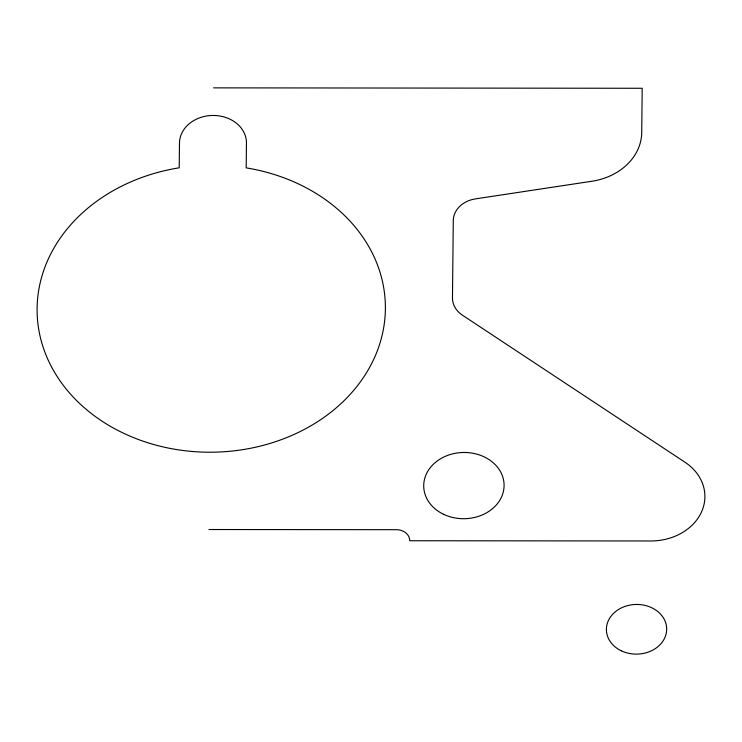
<?xml version="1.0" encoding="UTF-8"?>
<svg xmlns="http://www.w3.org/2000/svg" width="742" height="742" viewBox="0 0 742 742"><rect width="100%" height="100%" fill="white"/><g stroke="black" fill="none" stroke-linecap="round" stroke-linejoin="round"><path stroke-width="1.11" d="M213.548 87.862L642.192 88.27L641.728 132.428A60.288 49.686 -1.1 0 1 591.921 181.243L475.409 198.893A26.795 22.084 -1.1 0 0 453.279 220.587L452.472 297.876A26.795 22.084 -1.1 0 0 462.405 315.174L685.024 462.266A53.582 44.158 -1.1 0 1 701.756 511.414A53.582 44.158 -1.1 0 1 650.855 540.974L409.742 540.751A13.393 11.037 -1.1 0 0 396.46 529.695L208.929 529.519M179.481 143.039L179.221 167.803A174.157 143.521 -1.1 0 0 65.528 388.187A174.157 143.521 -1.1 0 0 355.288 388.456A174.157 143.521 -1.1 0 0 246.196 167.868L246.455 143.104A33.492 27.602 -1.1 0 0 213.26 115.464A33.492 27.602 -1.1 0 0 179.481 143.039M443.512 514.262A40.189 33.121 -1.1 0 0 504.087 485.63A40.189 33.121 -1.1 0 0 444.106 456.887A40.189 33.121 -1.1 0 0 443.512 514.262M621.249 650.79A30.144 24.838 -1.1 0 0 666.678 629.318A30.144 24.838 -1.1 0 0 621.694 607.763A30.144 24.838 -1.1 0 0 621.249 650.79"/></g></svg>
